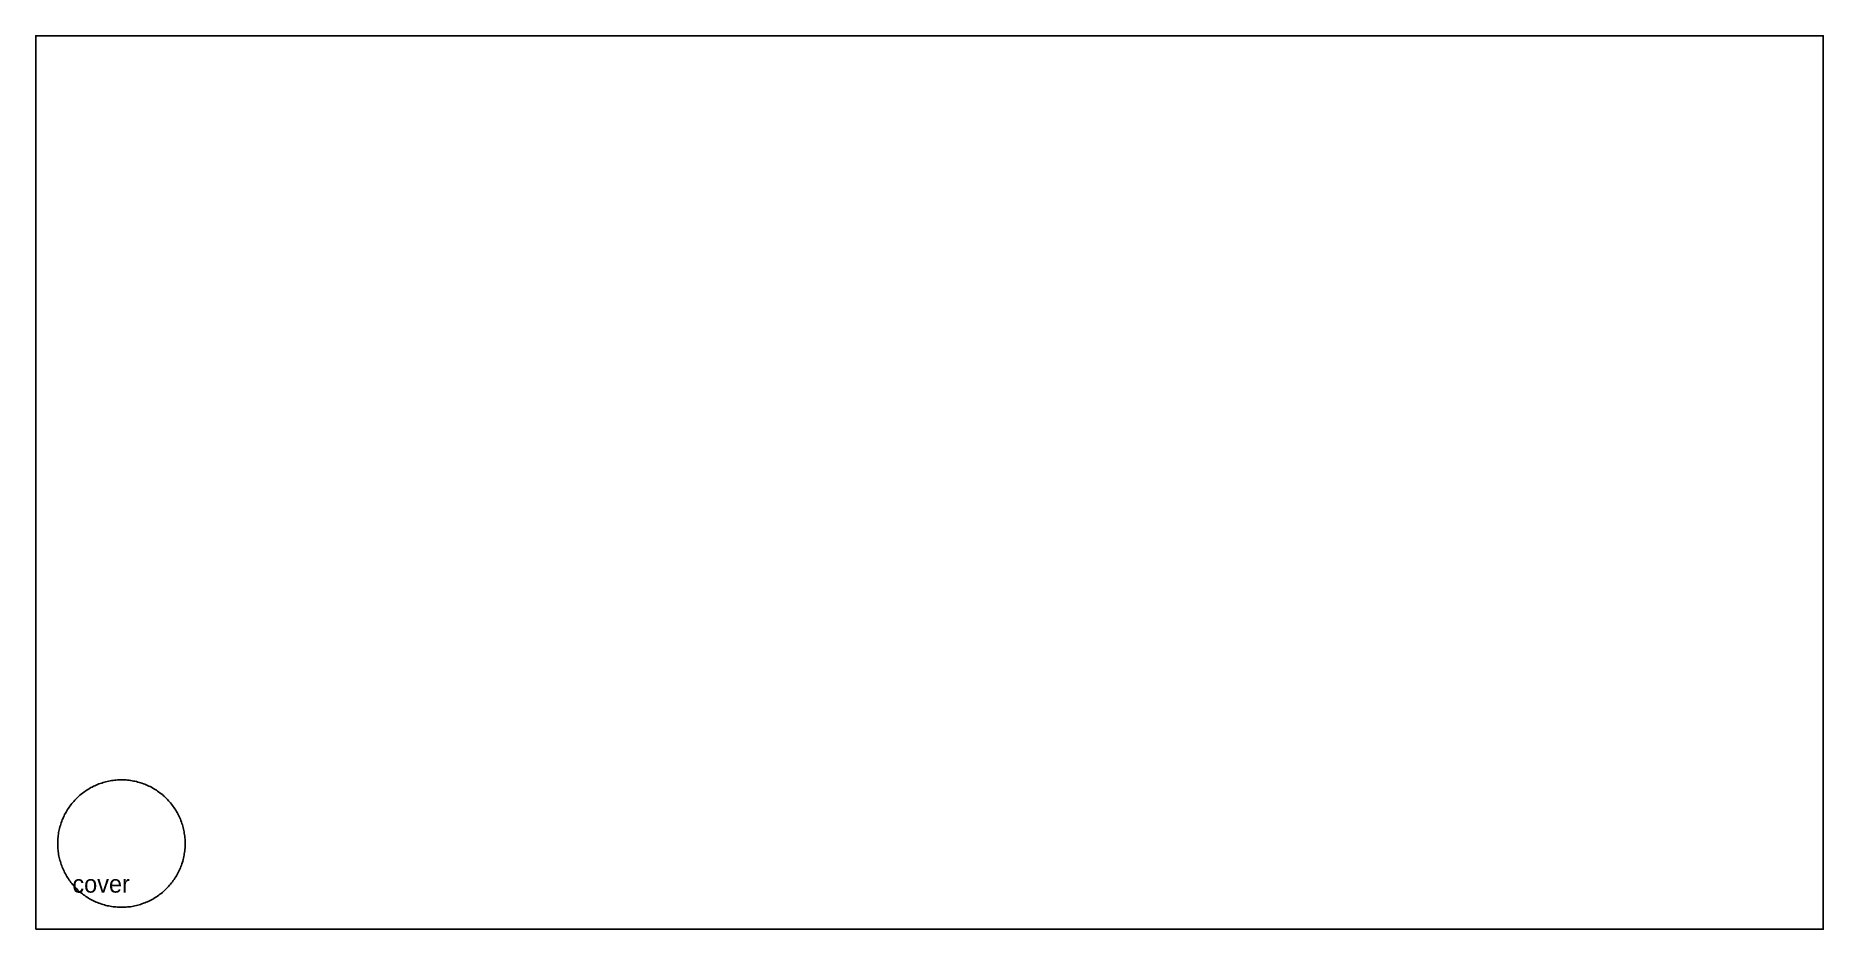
# Model space of a CAD drawing. Header units: millimetres. Extents: x 0 to 1220, y 0 to 610.
import ezdxf

# ---------------------------------------------------------------- set-up
doc = ezdxf.new("R2010")
doc.units = ezdxf.units.MM
doc.layers.add('CUT_OUTSIDE', color=1, linetype='Continuous')

msp = doc.modelspace()

# ---------------------------------------------------------------- linework, layer by layer
at = {"layer": 'CUT_OUTSIDE'}
msp.add_lwpolyline([(102, 58.5), (102, 59.5), (102, 60.5), (101.9, 61.5), (101.8, 62.5), (101.7, 63.5), (101.6, 64.5), (101.4, 65.5), (101.3, 66.5), (101.1, 67.4), (100.9, 68.4), (100.6, 69.4), (100.3, 70.4), (100.1, 71.3), (99.8, 72.3), (99.4, 73.2), (99.1, 74.2), (98.7, 75.1), (98.3, 76), (97.9, 76.9), (97.5, 77.8), (97, 78.7), (96.5, 79.6), (96, 80.5), (95.5, 81.3), (95, 82.2), (94.4, 83), (93.9, 83.8), (93.3, 84.6), (92.7, 85.4), (92, 86.2), (91.4, 87), (90.7, 87.7), (90, 88.5), (89.3, 89.2), (88.6, 89.9), (87.9, 90.6), (87.2, 91.2), (86.4, 91.9), (85.6, 92.5), (84.8, 93.1), (84, 93.7), (83.2, 94.3), (82.4, 94.9), (81.5, 95.4), (80.7, 95.9), (79.8, 96.4), (78.9, 96.9), (78, 97.4), (77.1, 97.8), (76.2, 98.2), (75.3, 98.6), (74.4, 99), (73.5, 99.3), (72.5, 99.7), (71.6, 100), (70.6, 100.3), (69.6, 100.5), (68.7, 100.8), (67.7, 101), (66.7, 101.2), (65.7, 101.4), (64.7, 101.6), (63.7, 101.7), (62.7, 101.8), (61.7, 101.9), (60.7, 101.9), (59.7, 102), (58.7, 102), (57.7, 102), (56.7, 102), (55.7, 101.9), (54.7, 101.8), (53.8, 101.7), (52.8, 101.6), (51.8, 101.5), (50.8, 101.3), (49.8, 101.1), (48.8, 100.9), (47.8, 100.7), (46.9, 100.4), (45.9, 100.1), (45, 99.8), (44, 99.5), (43.1, 99.2), (42.1, 98.8), (41.2, 98.4), (40.3, 98), (39.4, 97.6), (38.5, 97.1), (37.6, 96.7), (36.7, 96.2), (35.9, 95.7), (35, 95.1), (34.2, 94.6), (33.4, 94), (32.6, 93.4), (31.8, 92.8), (31, 92.2), (30.2, 91.6), (29.5, 90.9), (28.7, 90.2), (28, 89.5), (27.3, 88.8), (26.6, 88.1), (25.9, 87.3), (25.3, 86.6), (24.6, 85.8), (24, 85), (23.4, 84.2), (22.8, 83.4), (22.3, 82.6), (21.7, 81.7), (21.2, 80.9), (20.7, 80), (20.2, 79.2), (19.7, 78.3), (19.3, 77.4), (18.9, 76.5), (18.5, 75.5), (18.1, 74.6), (17.7, 73.7), (17.4, 72.7), (17.1, 71.8), (16.8, 70.8), (16.5, 69.9), (16.3, 68.9), (16, 67.9), (15.8, 67), (15.6, 66), (15.5, 65), (15.3, 64), (15.2, 63), (15.1, 62), (15.1, 61), (15, 60), (15, 59), (15, 58), (15, 57), (15.1, 56), (15.1, 55), (15.2, 54), (15.3, 53), (15.5, 52), (15.6, 51), (15.8, 50), (16, 49.1), (16.3, 48.1), (16.5, 47.1), (16.8, 46.2), (17.1, 45.2), (17.4, 44.3), (17.7, 43.3), (18.1, 42.4), (18.5, 41.4), (18.9, 40.5), (19.3, 39.6), (19.7, 38.7), (20.2, 37.8), (20.7, 37), (21.2, 36.1), (21.7, 35.3), (22.3, 34.4), (22.8, 33.6), (23.4, 32.8), (24, 32), (24.6, 31.2), (25.3, 30.4), (25.9, 29.7), (26.6, 28.9), (27.3, 28.2), (28, 27.5), (28.7, 26.8), (29.5, 26.1), (30.2, 25.4), (31, 24.8), (31.8, 24.2), (32.6, 23.6), (33.4, 23), (34.2, 22.4), (35, 21.9), (35.9, 21.3), (36.7, 20.8), (37.6, 20.3), (38.5, 19.9), (39.4, 19.4), (40.3, 19), (41.2, 18.6), (42.1, 18.2), (43.1, 17.8), (44, 17.5), (45, 17.2), (45.9, 16.9), (46.9, 16.6), (47.8, 16.3), (48.8, 16.1), (49.8, 15.9), (50.8, 15.7), (51.8, 15.5), (52.8, 15.4), (53.8, 15.3), (54.7, 15.2), (55.7, 15.1), (56.7, 15), (57.7, 15), (58.7, 15), (59.7, 15), (60.7, 15.1), (61.7, 15.1), (62.7, 15.2), (63.7, 15.3), (64.7, 15.4), (65.7, 15.6), (66.7, 15.8), (67.7, 16), (68.7, 16.2), (69.6, 16.4), (70.6, 16.7), (71.6, 17), (72.5, 17.3), (73.5, 17.7), (74.4, 18), (75.3, 18.4), (76.2, 18.8), (77.1, 19.2), (78, 19.6), (78.9, 20.1), (79.8, 20.6), (80.7, 21.1), (81.5, 21.6), (82.4, 22.1), (83.2, 22.7), (84, 23.3), (84.8, 23.9), (85.6, 24.5), (86.4, 25.1), (87.2, 25.8), (87.9, 26.4), (88.6, 27.1), (89.3, 27.8), (90, 28.5), (90.7, 29.3), (91.4, 30), (92, 30.8), (92.7, 31.6), (93.3, 32.4), (93.9, 33.2), (94.4, 34), (95, 34.8), (95.5, 35.7), (96, 36.5), (96.5, 37.4), (97, 38.3), (97.5, 39.2), (97.9, 40.1), (98.3, 41), (98.7, 41.9), (99.1, 42.8), (99.4, 43.8), (99.8, 44.7), (100.1, 45.7), (100.3, 46.6), (100.6, 47.6), (100.9, 48.6), (101.1, 49.6), (101.3, 50.5), (101.4, 51.5), (101.6, 52.5), (101.7, 53.5), (101.8, 54.5), (101.9, 55.5), (102, 56.5), (102, 57.5), (102, 58.5)], close=True, dxfattribs=at)
at = {"layer": 'SHEET_EDGE'}
msp.add_lwpolyline([(0, 0), (1220, 0), (1220, 610), (0, 610)], close=True, dxfattribs=at)

# ---------------------------------------------------------------- texts
at = {"layer": 'NOTES'}
msp.add_text('cover', height=12, dxfattribs=at).set_placement((25, 25))

doc.saveas('drawing.dxf')
